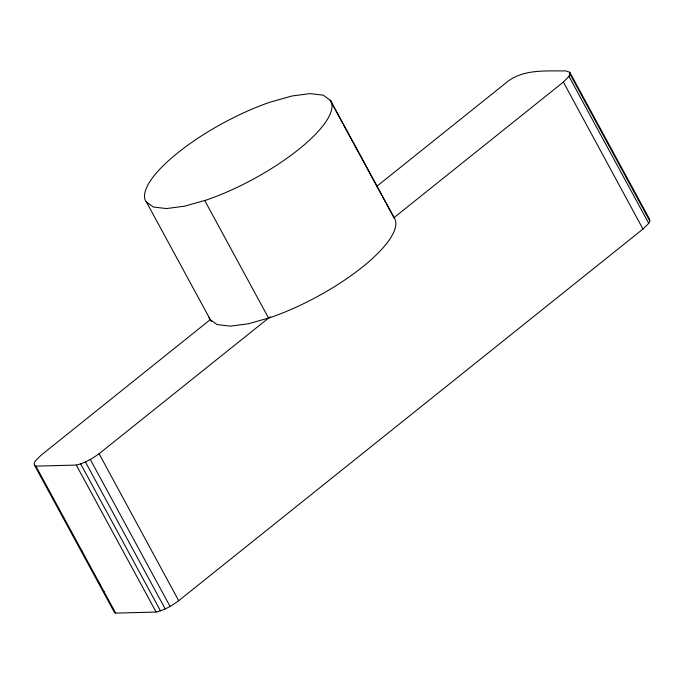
<?xml version="1.0" encoding="UTF-8"?>
<svg xmlns="http://www.w3.org/2000/svg" width="684" height="684" viewBox="0 0 684 684"><rect width="100%" height="100%" fill="white"/><g stroke="black" fill="none" stroke-linecap="round" stroke-linejoin="round"><path stroke-width="1.03" d="M386.819 204.661L393.916 217.726L563.377 82.063L568.943 76.36L570.003 74.034L569.781 72.273L565.677 70.888C545.028 71.179 521.781 68.751 505.091 83.602L376.337 186.681M210.287 319.608L41.023 455.262L35.26 460.973L34.2 463.299L34.414 465.06L114.219 612.035L115.69 613.112L156.106 612.035C164.434 610.128 171.889 605.75 178.695 600.706L642.977 229.046L648.74 223.335L649.8 221.009L649.586 219.248L569.781 72.273M34.414 465.06L35.893 466.137L76.3 465.069C84.688 463.145 92.169 458.69 99.103 453.731L270.231 316.743M330.586 100.522L323.216 95.161L310.057 93.614L292 95.982L270.291 102.113A105.276 31.832 -28.5 0 0 145.94 201.66L153.31 207.013L166.468 208.56L184.518 206.192L206.226 200.07A105.276 31.832 -28.5 0 0 330.586 100.522L394.42 218.102A105.276 31.832 -28.5 0 1 270.069 317.641L248.36 323.771L230.303 326.14L217.144 324.592L209.774 319.24A105.276 31.832 -28.5 0 1 208.988 317.573M393.916 217.726L394.42 218.102M570.003 74.034L649.8 221.009M568.943 76.36L648.74 223.335M330.073 100.146L342.735 123.479M343.753 125.343L381.749 195.333M382.766 197.197L385.81 202.797M204.73 200.489L268.573 318.069M146.444 202.028L211.305 321.48M90.314 459.52L170.111 606.494M85.423 461.948L165.22 608.922M80.644 463.846L160.441 610.812M76.3 465.069L156.106 612.035M35.893 466.137L115.69 613.112M81.473 550.364L82.49 552.236M99.257 583.127L100.274 585M103.327 590.617L104.344 592.489M563.377 82.063L642.977 229.046M99.103 453.731L178.695 600.706"/></g></svg>
